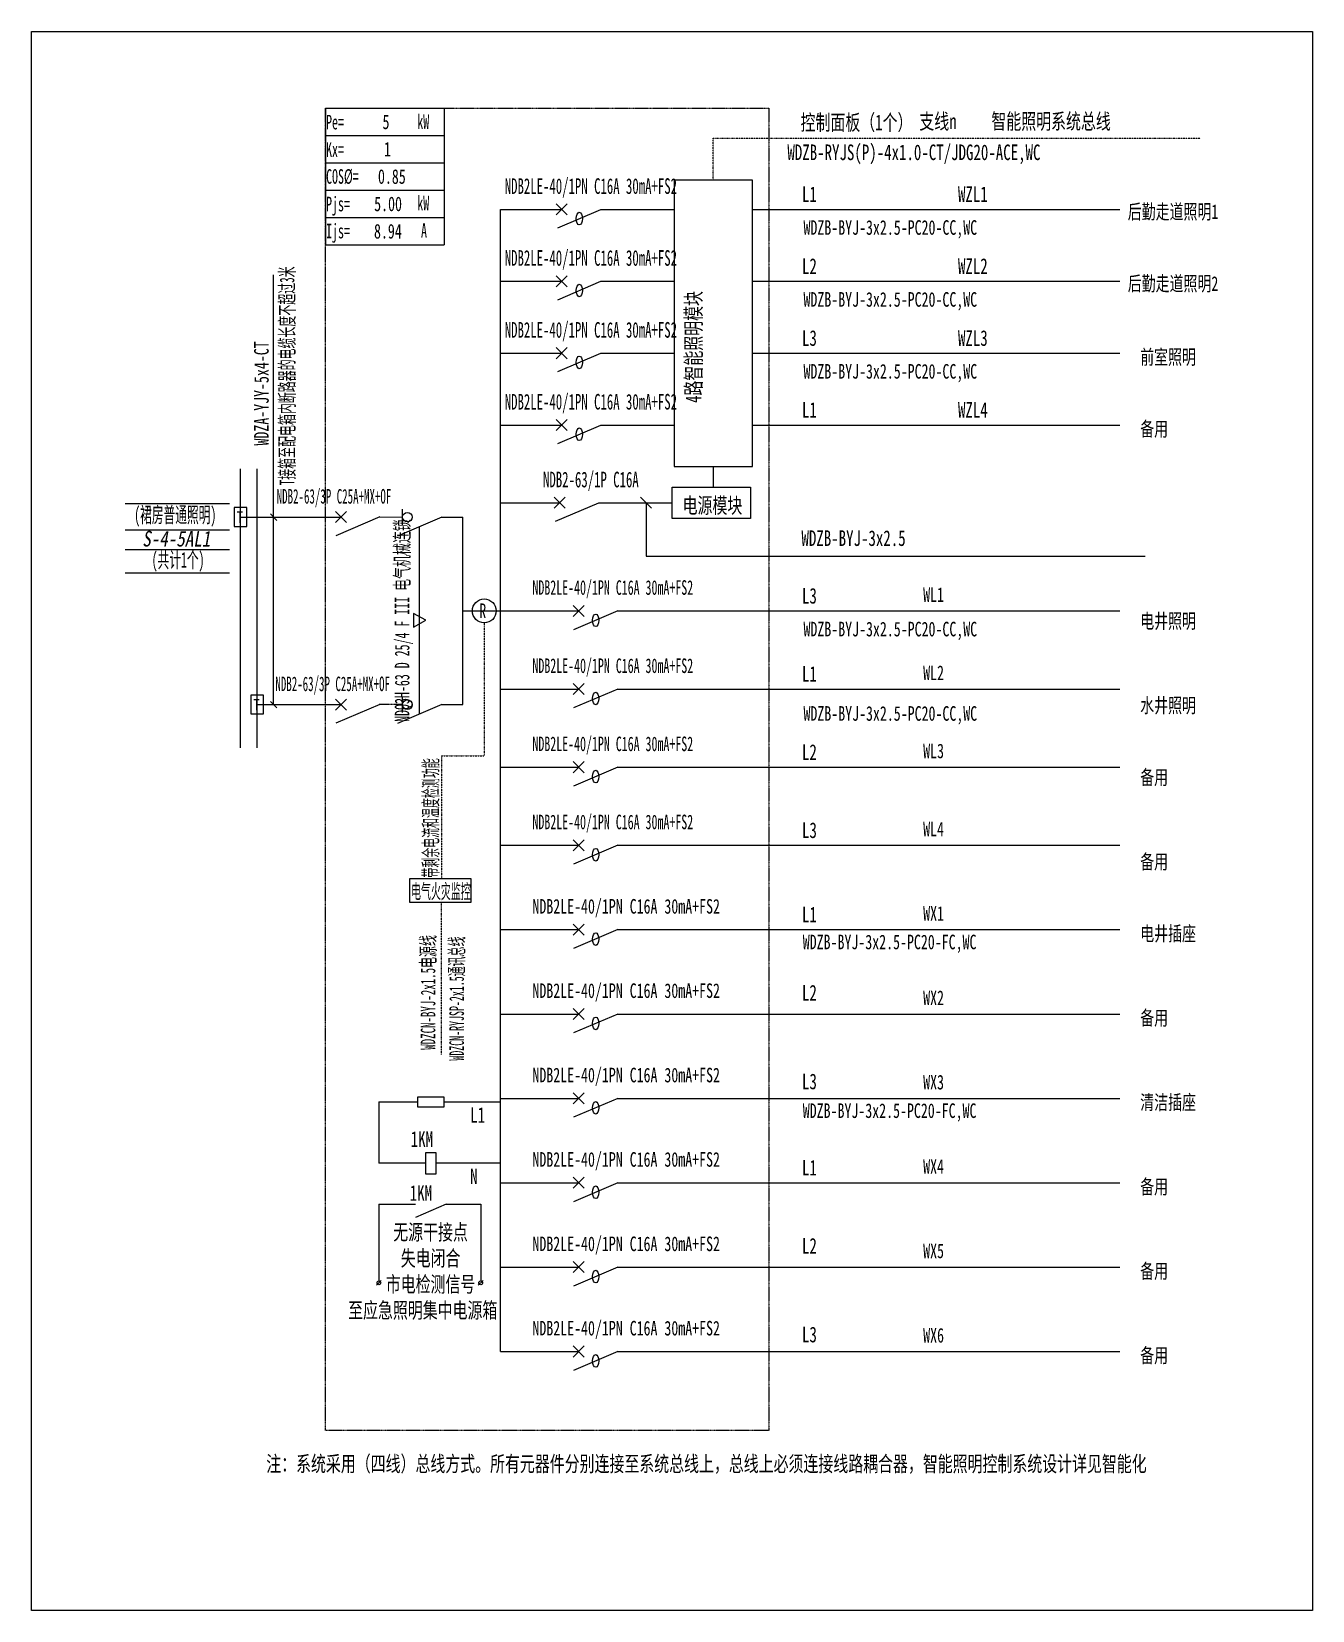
# Model space of a CAD drawing. Extents: x 224950 to 227098, y 310702 to 313351.
import ezdxf
from ezdxf.enums import TextEntityAlignment as Align

# ---------------------------------------------------------------- set-up
doc = ezdxf.new("R2010")
doc.units = 0
doc.header["$MEASUREMENT"] = 0
for name, pattern in [('DASH', [0.35, 0.25, -0.1]), ('DASHDOT', [1, 0.5, -0.25, 0, -0.25]), ('DASHDOT2', [0.5, 0.25, -0.125, 0, -0.125]), ('DASHED', [0.75, 0.5, -0.25])]:
    doc.linetypes.add(name, pattern=pattern)
for name, color, linetype in [('D_E_Eqpm(强电设备)', 100, 'Continuous'), ('D_E_Eqpm（强电设备）', 100, 'Continuous'), ('D_E_Text(强电文字)', 51, 'Continuous'), ('D_E_Text（强电文字）', 51, 'Continuous'), ('D_E_Wire(强电线缆)', 10, 'Continuous'), ('D_E_WireEm（强电应急照明线缆）', 10, 'DASHED'), ('D_E_Wire（强电线缆）', 10, 'Continuous'), ('D_El_Eqpm（弱电设备）', 100, 'Continuous'), ('D_El_Text（弱电文字）', 51, 'Continuous'), ('DQ-漏电火灾', 80, 'Continuous'), ('DQ_Eqpm', 100, 'Continuous'), ('E_E_Eqpm（强电设备）', 100, 'Continuous'), ('E_E_Wire（强电线缆）', 10, 'Continuous'), ('FL04GGFW_E72-配电箱系统图-塔楼部分$0$D_E_Text（强电文字）', 51, 'Continuous'), ('FL09U293_E72-地下室配电箱系统图$0$D_E_Eqpm（强电设备）', 100, 'Continuous'), ('系统图', 220, 'Continuous')]:
    doc.layers.add(name, color=color, linetype=linetype)
doc.styles.add('FL04GGFW_E72-配电箱系统图-塔楼部分$0$电气', font='', dxfattribs={"width": 0.7})
doc.styles.add('电气', font='', dxfattribs={"width": 0.7})
doc.styles.add('电气箱', font='simhei.ttf', dxfattribs={"width": 0.8, "oblique": 10})
doc.styles.get('FL04GGFW_E72-配电箱系统图-塔楼部分$0$电气').set_extended_font_data('SimSun')
doc.styles.get('电气').set_extended_font_data('SimSun')

msp = doc.modelspace()

# ---------------------------------------------------------------- linework, layer by layer
at = {"linetype": 'DASHED'}
for p, q in [((225442.8, 313222.5, 0), (226186.7, 313222.5, 0)), ((225442.8, 311003.5, 0), (225442.8, 313222.5, 0)), ((226186.7, 313222.5, 0), (226186.7, 311003.5, 0)), ((226186.7, 311003.5, 0), (225442.8, 311003.5, 0))]:
    msp.add_line(p, q, dxfattribs=at)
for p, q in [((225106.4, 312558.9, 0), (225281.3, 312558.9, 0)), ((225106.4, 312514.8, 0), (225281.3, 312514.8, 0)), ((225106.4, 312482, 0), (225281.3, 312482, 0)), ((225106.4, 312442.5, 0), (225281.3, 312442.5, 0))]:
    msp.add_line(p, q)
at = {"layer": 'D_E_Eqpm(强电设备)'}
for p, q in [((225459.4, 312526.9, 0), (225478, 312545.4, 0)), ((225478, 312526.9, 0), (225459.4, 312545.4, 0)), ((225459.4, 312212.2, 0), (225478, 312230.8, 0)), ((225478, 312212.2, 0), (225459.4, 312230.8, 0))]:
    msp.add_line(p, q, dxfattribs=at)
at = {"layer": 'D_E_Eqpm（强电设备）'}
for p, q in [((226158.9, 313101.5, 0), (226027.8, 313101.5, 0)), ((226027.8, 313101.5, 0), (226027.8, 312621.2, 0)), ((226158.9, 312621.2, 0), (226158.9, 313101.5, 0)), ((226027.8, 312621.2, 0), (226158.9, 312621.2, 0)), ((226024.3, 312586.5, 0), (226155.5, 312586.5, 0)), ((226024.3, 312534, 0), (226024.3, 312586.5, 0)), ((226155.5, 312586.5, 0), (226155.5, 312534, 0)), ((225637.6, 312536.2, 0), (225563.6, 312504.4, 0)), ((225572, 312523.1, 0), (225572, 312549.3, 0)), ((226155.5, 312534, 0), (226024.3, 312534, 0)), ((225858.2, 312369.6, 0), (225876.7, 312388.1, 0)), ((225876.7, 312369.6, 0), (225858.2, 312388.1, 0)), ((225933, 312378.8, 0), (225859, 312347.1, 0)), ((225610.7, 312363, 0), (225590.5, 312374.6, 0)), ((225590.5, 312374.6, 0), (225590.5, 312351.3, 0)), ((225590.5, 312351.3, 0), (225610.7, 312363, 0)), ((225858.2, 312238.4, 0), (225876.7, 312257, 0)), ((225876.7, 312238.4, 0), (225858.2, 312257, 0)), ((225933, 312247.7, 0), (225859, 312216, 0)), ((225637.6, 312221.5, 0), (225563.6, 312189.8, 0)), ((225572, 312208.4, 0), (225572, 312234.6, 0)), ((225858.2, 312107.3, 0), (225876.7, 312125.9, 0)), ((225876.7, 312107.3, 0), (225858.2, 312125.9, 0)), ((225933, 312116.6, 0), (225859, 312084.9, 0)), ((225858.2, 311976.2, 0), (225876.7, 311994.7, 0)), ((225876.7, 311976.2, 0), (225858.2, 311994.7, 0)), ((225933, 311985.5, 0), (225859, 311953.8, 0)), ((225858.2, 311834.6, 0), (225876.7, 311853.2, 0)), ((225876.7, 311834.6, 0), (225858.2, 311853.2, 0)), ((225933, 311843.9, 0), (225859, 311812.2, 0)), ((225858.2, 311693, 0), (225876.7, 311711.6, 0)), ((225876.7, 311693, 0), (225858.2, 311711.6, 0)), ((225933, 311702.3, 0), (225859, 311670.6, 0)), ((225597.5, 311563.5, 0), (225641.2, 311563.5, 0)), ((225597.5, 311546, 0), (225597.5, 311563.5, 0)), ((225641.2, 311563.5, 0), (225641.2, 311546, 0)), ((225858.2, 311551.5, 0), (225876.7, 311570, 0)), ((225876.7, 311551.5, 0), (225858.2, 311570, 0)), ((225933, 311560.7, 0), (225859, 311529, 0)), ((225641.2, 311546, 0), (225597.5, 311546, 0)), ((225628.1, 311469.4, 0), (225610.6, 311469.4, 0)), ((225610.6, 311469.4, 0), (225610.6, 311434.4, 0)), ((225628.1, 311434.4, 0), (225628.1, 311469.4, 0)), ((225610.6, 311434.4, 0), (225628.1, 311434.4, 0)), ((225858.2, 311409.9, 0), (225876.7, 311428.4, 0)), ((225876.7, 311409.9, 0), (225858.2, 311428.4, 0)), ((225933, 311419.2, 0), (225859, 311387.4, 0)), ((225645.2, 311383, 0), (225593.6, 311360.9, 0)), ((225858.2, 311268.3, 0), (225876.7, 311286.8, 0)), ((225876.7, 311268.3, 0), (225858.2, 311286.8, 0)), ((225933, 311277.6, 0), (225859, 311245.8, 0)), ((225528, 311247.1, 0), (225536.3, 311255.4, 0)), ((225698.8, 311247.1, 0), (225707.1, 311255.4, 0)), ((225858.2, 311126.7, 0), (225876.7, 311145.3, 0)), ((225876.7, 311126.7, 0), (225858.2, 311145.3, 0)), ((225933, 311136, 0), (225859, 311104.3, 0))]:
    msp.add_line(p, q, dxfattribs=at)
at = {"layer": 'D_E_Eqpm（强电设备）', "linetype": 'DASH'}
msp.add_line((225600.6, 312205.6, 0), (225600.6, 312520.3, 0), dxfattribs=at)
at = {"layer": 'D_E_Eqpm（强电设备）'}
for centre, radius in [((225580, 312536.2, 0), 7.97), ((225580, 312221.5, 0), 7.97), ((225532.2, 311251.2, 0), 3.14), ((225703, 311251.2, 0), 3.14)]:
    msp.add_circle(centre, radius, dxfattribs=at)
for centre in [(225868.4, 313037.2, 0), (225868.4, 312916.5, 0), (225868.4, 312795.9, 0), (225868.4, 312675.2, 0), (225896, 312363, 0), (225896, 312231.8, 0), (225896, 312100.7, 0), (225896, 311969.6, 0), (225896, 311828, 0), (225896, 311686.5, 0), (225896, 311544.9, 0), (225896, 311403.3, 0), (225896, 311261.7, 0), (225896, 311120.1, 0)]:
    msp.add_ellipse(centre, major_axis=(0, 10.6), ratio=0.500475, dxfattribs=at)
at = {"layer": 'D_E_Text(强电文字)', "color": 51}
for p, q in [((225355.6, 312221.5, 0), (225355.6, 312942.7, 0)), ((225350.1, 312541.6, 0), (225361, 312530.7, 0)), ((225350.1, 312226.9, 0), (225361, 312216, 0))]:
    msp.add_line(p, q, dxfattribs=at)
at = {"layer": 'D_E_Text（强电文字）'}
for p, q in [((225442.8, 313222.5, 0), (225641.6, 313222.5, 0)), ((225442.8, 313222.5, 0), (225442.8, 312993, 0)), ((225641.6, 313222.5, 0), (225641.6, 312993, 0)), ((225442.8, 313176.6, 0), (225641.6, 313176.6, 0)), ((225442.8, 313130.7, 0), (225641.6, 313130.7, 0)), ((225442.8, 313084.8, 0), (225641.6, 313084.8, 0)), ((225442.8, 313038.9, 0), (225641.6, 313038.9, 0)), ((225442.8, 312993, 0), (225641.6, 312993, 0))]:
    msp.add_line(p, q, dxfattribs=at)
at = {"layer": 'D_E_Wire(强电线缆)'}
for p, q in [((225736.3, 311136, 0), (225736.3, 313052.7, 0)), ((225300.1, 312149.3, 0), (225300.1, 312617.1, 0)), ((225300.1, 312536.2, 0), (225468.7, 312536.2, 0))]:
    msp.add_line(p, q, dxfattribs=at)
at = {"layer": 'D_E_Wire(强电线缆)', "color": 10}
for p, q in [((225736.3, 313052.7, 0), (225839, 313052.7, 0)), ((225904.6, 313052.7, 0), (226027.8, 313052.7, 0)), ((226158.9, 313052.7, 0), (226775.6, 313052.7, 0)), ((225736.3, 312932, 0), (225839, 312932, 0)), ((225904.6, 312932, 0), (226027.8, 312932, 0)), ((226158.9, 312932, 0), (226775.6, 312932, 0)), ((225736.3, 312811.4, 0), (225839, 312811.4, 0)), ((225904.6, 312811.4, 0), (226027.8, 312811.4, 0)), ((226158.9, 312811.4, 0), (226775.6, 312811.4, 0)), ((225736.3, 312690.7, 0), (225839, 312690.7, 0)), ((225904.6, 312690.7, 0), (226027.8, 312690.7, 0)), ((226158.9, 312690.7, 0), (226775.6, 312690.7, 0)), ((225736.3, 312560.2, 0), (225835.6, 312560.2, 0)), ((225901.1, 312560.2, 0), (226024.3, 312560.2, 0)), ((225933, 311985.5, 0), (226147.1, 311985.5, 0)), ((226147.1, 311985.5, 0), (226775.6, 311985.5, 0))]:
    msp.add_line(p, q, dxfattribs=at)
at = {"layer": 'D_E_Wire(强电线缆)', "linetype": 'DASH'}
for p, q in [((225328, 312149.3, 0), (225328, 312617.1, 0)), ((225328, 312221.5, 0), (225468.7, 312221.5, 0))]:
    msp.add_line(p, q, dxfattribs=at)
at = {"layer": 'D_E_WireEm（强电应急照明线缆）'}
msp.add_line((225572, 312221.5, 0), (225532.9, 312221.5, 0), dxfattribs=at)
at = {"layer": 'D_E_Wire（强电线缆）', "linetype": 'DASHDOT2'}
for p, q in [((226093.3, 313172.3, 0), (226910.3, 313172.3, 0)), ((226093.3, 313101.5, 0), (226093.3, 313172.3, 0))]:
    msp.add_line(p, q, dxfattribs=at)
at = {"layer": 'D_E_Wire（强电线缆）'}
for p, q in [((225534, 312536.7, 0), (225572, 312536.2, 0)), ((225637.6, 312536.2, 0), (225673, 312536.2, 0)), ((225673, 312221.5, 0), (225673, 312536.2, 0)), ((225673, 312378.8, 0), (225736.3, 312378.8, 0)), ((225736.3, 312378.8, 0), (225867.4, 312378.8, 0)), ((225933, 312378.8, 0), (226775.6, 312378.8, 0)), ((225736.3, 312247.7, 0), (225867.4, 312247.7, 0)), ((225933, 312247.7, 0), (226775.6, 312247.7, 0)), ((225637.6, 312221.5, 0), (225673, 312221.5, 0)), ((225736.3, 312116.6, 0), (225867.4, 312116.6, 0)), ((225933, 312116.6, 0), (226775.6, 312116.6, 0)), ((225736.3, 311985.5, 0), (225867.4, 311985.5, 0)), ((225736.3, 311843.9, 0), (225867.4, 311843.9, 0)), ((225933, 311843.9, 0), (226775.6, 311843.9, 0)), ((225736.3, 311702.3, 0), (225867.4, 311702.3, 0)), ((225933, 311702.3, 0), (226775.6, 311702.3, 0)), ((225736.3, 311560.7, 0), (225867.4, 311560.7, 0)), ((225933, 311560.7, 0), (226775.6, 311560.7, 0)), ((225736.3, 311419.2, 0), (225867.4, 311419.2, 0)), ((225933, 311419.2, 0), (226775.6, 311419.2, 0)), ((225736.3, 311277.6, 0), (225867.4, 311277.6, 0)), ((225933, 311277.6, 0), (226775.6, 311277.6, 0)), ((225736.3, 311136, 0), (225867.4, 311136, 0)), ((225933, 311136, 0), (226775.6, 311136, 0))]:
    msp.add_line(p, q, dxfattribs=at)
at = {"layer": 'D_E_Wire（强电线缆）', "ltscale": 3.5}
for p, q in [((225532.2, 311554.8, 0), (225597.5, 311554.8, 0)), ((225532.2, 311554.8, 0), (225532.2, 311451.9, 0)), ((225641.2, 311554.8, 0), (225736.3, 311554.8, 0)), ((225610.6, 311451.9, 0), (225532.2, 311451.9, 0)), ((225736.3, 311451.9, 0), (225628.1, 311451.9, 0)), ((225532.2, 311383, 0), (225593.6, 311383, 0)), ((225532.2, 311383, 0), (225532.2, 311254.4, 0)), ((225645.2, 311383, 0), (225703, 311383, 0)), ((225703, 311383, 0), (225703, 311254.4, 0))]:
    msp.add_line(p, q, dxfattribs=at)
at = {"layer": 'D_El_Eqpm（弱电设备）', "color": 3}
for p, q in [((225584.2, 311929.8, 0), (225686.3, 311929.8, 0)), ((225584.2, 311889.7, 0), (225584.2, 311929.8, 0)), ((225686.3, 311929.8, 0), (225686.3, 311889.7, 0)), ((225686.3, 311889.7, 0), (225584.2, 311889.7, 0)), ((225686.3, 311889.7, 0), (225584.2, 311889.7, 0))]:
    msp.add_line(p, q, dxfattribs=at)
at = {"layer": 'DQ-漏电火灾', "linetype": 'DASHDOT', "ltscale": 0.5}
for p, q in [((225709, 312358.8, 0), (225709, 312135.4, 0)), ((225637.4, 312135.4, 0), (225637.4, 311929.8, 0)), ((225637.4, 312135.4, 0), (225709, 312135.4, 0)), ((225637.4, 311634.3, 0), (225637.4, 311889.7, 0))]:
    msp.add_line(p, q, dxfattribs=at)
at = {"layer": 'DQ-漏电火灾', "color": 3}
msp.add_circle((225709, 312378.8, 0), 20, dxfattribs=at)
at = {"layer": 'DQ_Eqpm'}
for p, q in [((225310.6, 312552.2, 0), (225289.6, 312552.2, 0)), ((225289.6, 312552.2, 0), (225289.6, 312520.7, 0)), ((225310.6, 312520.7, 0), (225310.6, 312552.2, 0)), ((225289.6, 312520.7, 0), (225310.6, 312520.7, 0)), ((225338.5, 312237.5, 0), (225317.6, 312237.5, 0)), ((225317.6, 312237.5, 0), (225317.6, 312206.1, 0)), ((225338.5, 312206.1, 0), (225338.5, 312237.5, 0)), ((225317.6, 312206.1, 0), (225338.5, 312206.1, 0))]:
    msp.add_line(p, q, dxfattribs=at)
at = {"layer": 'E_E_Eqpm（强电设备）', "color": 100}
for p, q in [((225829.7, 313043.4, 0), (225848.3, 313061.9, 0)), ((225848.3, 313043.4, 0), (225829.7, 313061.9, 0)), ((225832.2, 313021.7, 0), (225904.6, 313052.7, 0)), ((225829.7, 312922.8, 0), (225848.3, 312941.3, 0)), ((225848.3, 312922.8, 0), (225829.7, 312941.3, 0)), ((225832.2, 312901, 0), (225904.6, 312932, 0)), ((225829.7, 312802.1, 0), (225848.3, 312820.6, 0)), ((225848.3, 312802.1, 0), (225829.7, 312820.6, 0)), ((225832.2, 312780.4, 0), (225904.6, 312811.4, 0)), ((225829.7, 312681.4, 0), (225848.3, 312700, 0)), ((225848.3, 312681.4, 0), (225829.7, 312700, 0)), ((225832.2, 312659.7, 0), (225904.6, 312690.7, 0)), ((225826.3, 312551, 0), (225844.8, 312569.5, 0)), ((225844.8, 312551, 0), (225826.3, 312569.5, 0)), ((225828.8, 312529.2, 0), (225901.1, 312560.2, 0))]:
    msp.add_line(p, q, dxfattribs=at)
at = {"layer": 'E_E_Wire（强电线缆）'}
msp.add_line((226093.3, 312621.2, 0), (226093.3, 312586.5, 0), dxfattribs=at)
at = {"layer": 'FL04GGFW_E72-配电箱系统图-塔楼部分$0$D_E_Text（强电文字）'}
for p, q in [((225989.7, 312551, 0), (225971.1, 312569.5, 0)), ((225980.4, 312560.2, 0), (225980.4, 312470.4, 0)), ((225980.4, 312470.4, 0), (226818.1, 312470.4, 0))]:
    msp.add_line(p, q, dxfattribs=at)
at = {"layer": 'FL09U293_E72-地下室配电箱系统图$0$D_E_Eqpm（强电设备）'}
for p, q in [((225534, 312536.7, 0), (225460.2, 312505, 0)), ((225534, 312222, 0), (225460.2, 312190.3, 0))]:
    msp.add_line(p, q, dxfattribs=at)
at = {"layer": '系统图', "ltscale": 9973.992009}
msp.add_lwpolyline([(224949.5, 313351), (227098.5, 313351), (227098.5, 310701.5), (224949.5, 310701.5)], close=True, dxfattribs=at)

# ---------------------------------------------------------------- texts
at = {"layer": 'D_E_Text(强电文字)', "style": 'FL04GGFW_E72-配电箱系统图-塔楼部分$0$电气', "width": 0.6}
for s, p in [('NDB2LE-40/1PN C16A 30mA+FS2', (225887.9, 313078.6, 0)), ('NDB2LE-40/1PN C16A 30mA+FS2', (225887.9, 312958, 0)), ('NDB2LE-40/1PN C16A 30mA+FS2', (225887.9, 312837.3, 0)), ('NDB2LE-40/1PN C16A 30mA+FS2', (225887.9, 312716.7, 0)), ('NDB2-63/1P C16A', (225887.9, 312586.2, 0))]:
    msp.add_text(s, height=26.223, dxfattribs=at).set_placement(p, align=Align.CENTER)
at = {"layer": 'D_E_Text(强电文字)', "color": 51, "style": 'FL04GGFW_E72-配电箱系统图-塔楼部分$0$电气', "width": 0.7}
for s, p in [('L1', (226242.1, 313064.9, 0)), ('L2', (226242.1, 312944.3, 0)), ('L3', (226242.1, 312823.6, 0)), ('L1', (226242.1, 312703, 0)), ('L3', (226242.1, 312391.1, 0)), ('L1', (226242.1, 312260, 0)), ('L2', (226242.1, 312128.8, 0)), ('L3', (226242.1, 311997.7, 0)), ('L1', (226242.1, 311856.2, 0)), ('L2', (226242.1, 311725, 0)), ('L3', (226242.1, 311576.1, 0)), ('L1', (226242.1, 311431.4, 0)), ('L2', (226242.1, 311300.3, 0)), ('L3', (226242.1, 311151.4, 0))]:
    msp.add_text(s, height=26.22, dxfattribs=at).set_placement(p)
at = {"layer": 'D_E_Text(强电文字)', "style": 'FL04GGFW_E72-配电箱系统图-塔楼部分$0$电气', "width": 0.7}
for s, height, p in [('WZL1', 26.22, (226503.8, 313064.9, 0)), ('WDZB-BYJ-3x2.5-PC20-CC,WC', 24.475, (226244.6, 313010, 0)), ('WZL2', 26.22, (226503.8, 312944.3, 0)), ('WDZB-BYJ-3x2.5-PC20-CC,WC', 24.475, (226244.6, 312889.3, 0)), ('WZL3', 26.22, (226503.8, 312823.6, 0)), ('WDZB-BYJ-3x2.5-PC20-CC,WC', 24.475, (226244.6, 312768.6, 0)), ('WZL4', 26.22, (226503.8, 312703, 0)), ('WDZB-BYJ-3x2.5', 26.223, (226241.2, 312487.8, 0)), ('WDZB-BYJ-3x2.5-PC20-CC,WC', 24.475, (226244.6, 312336.1, 0)), ('WDZB-BYJ-3x2.5-PC20-CC,WC', 24.475, (226244.6, 312194.5, 0)), ('注：系统采用（四线）总线方式。所有元器件分别连接至系统总线上，总线上必须连接线路耦合器，智能照明控制系统设计详见智能化', 26.223, (225343.2, 310934.5, 0))]:
    msp.add_text(s, height=height, dxfattribs=at).set_placement(p)
at = {"layer": 'D_E_Text(强电文字)', "color": 51, "style": '电气'}
for s, width, p in [('T接箱至配电箱内断路器的电缆长度不超过3米', 0.55, (225390.3, 312589.7, 0)), ('WDZA-YJY-5x4-CT', 0.7, (225347.3, 312656.3, 0))]:
    msp.add_text(s, height=24.475, rotation=90, dxfattribs=dict(at, width=width)).set_placement(p)
at = {"layer": 'D_E_Text（强电文字）', "linetype": 'Continuous', "style": '电气', "width": 0.6}
for s, height, p in [('Pe=', 24.48, (225443.6, 313186.8, 0)), ('kW', 24.48, (225596.6, 313187.6, 0)), ('Kx=', 24.48, (225443.6, 313140.8, 0)), ('COS%%C=', 24.48, (225443.6, 313095.6, 0)), ('Pjs=', 24.48, (225443.6, 313049.4, 0)), ('kW', 24.48, (225596.6, 313051, 0)), ('Ijs=', 24.48, (225443.6, 313004, 0)), ('A', 24.5, (225602.9, 313005, 0))]:
    msp.add_text(s, height=height, dxfattribs=at).set_placement(p)
at = {"layer": 'D_E_Text（强电文字）', "style": '电气'}
for s, height, width, p in [('5', 24.5, 0.7, (225538.3, 313187.3, 0)), ('1', 24.5, 0.7, (225540.8, 313141.4, 0)), (' 0.85', 24.48, 0.7, (225519, 313095.5, 0)), ('后勤走道照明1', 24.48, 0.7, (226788.7, 313036.5, 0)), ('后勤走道照明2', 24.48, 0.7, (226788.7, 312915.9, 0)), ('前室照明', 24.48, 0.7, (226809.6, 312792.6, 0)), ('备用', 24.48, 0.7, (226809.6, 312672, 0)), ('电源模块', 26.22, 0.7, (226041.8, 312542.8, 0)), ('NDB2LE-40/1PN C16A 30mA+FS2', 24.475, 0.6, (225789.8, 312405.8, 0)), ('WL1', 24.48, 0.7, (226445.4, 312393.8, 0)), ('电井照明', 24.48, 0.7, (226809.6, 312349.6, 0)), ('NDB2LE-40/1PN C16A 30mA+FS2', 24.475, 0.6, (225789.8, 312274.6, 0)), ('WL2', 24.48, 0.7, (226445.4, 312262.7, 0)), ('水井照明', 24.48, 0.7, (226809.6, 312208, 0)), ('NDB2LE-40/1PN C16A 30mA+FS2', 24.475, 0.6, (225789.8, 312143.5, 0)), ('WL3', 24.48, 0.7, (226445.4, 312131.6, 0)), ('备用', 24.48, 0.7, (226809.6, 312087.4, 0)), ('NDB2LE-40/1PN C16A 30mA+FS2', 24.475, 0.6, (225789.8, 312012.4, 0)), ('WL4', 24.48, 0.7, (226445.4, 312000.5, 0)), ('备用', 24.48, 0.7, (226809.6, 311945.8, 0)), ('NDB2LE-40/1PN C16A 30mA+FS2', 24.475, 0.7, (225789.8, 311870.8, 0)), ('WX1', 24.48, 0.7, (226445.4, 311858.9, 0)), ('电井插座', 24.48, 0.7, (226809.6, 311825.1, 0)), ('WDZB-BYJ-3x2.5-PC20-FC,WC', 24.475, 0.7, (226243.4, 311811, 0)), ('NDB2LE-40/1PN C16A 30mA+FS2', 24.475, 0.7, (225789.8, 311729.3, 0)), ('WX2', 24.48, 0.7, (226445.4, 311717.3, 0)), ('备用', 24.48, 0.7, (226809.6, 311683.6, 0)), ('NDB2LE-40/1PN C16A 30mA+FS2', 24.475, 0.7, (225789.8, 311587.7, 0)), ('WX3', 24.48, 0.7, (226445.4, 311575.8, 0)), ('清洁插座', 24.48, 0.7, (226809.6, 311542, 0)), ('WDZB-BYJ-3x2.5-PC20-FC,WC', 24.475, 0.7, (226243.4, 311527.9, 0)), ('NDB2LE-40/1PN C16A 30mA+FS2', 24.475, 0.7, (225789.8, 311446.1, 0)), ('WX4', 24.48, 0.7, (226445.4, 311434.2, 0)), ('备用', 24.48, 0.7, (226809.6, 311400.4, 0)), ('NDB2LE-40/1PN C16A 30mA+FS2', 24.475, 0.7, (225789.8, 311304.5, 0)), ('WX5', 24.48, 0.7, (226445.4, 311292.6, 0)), ('备用', 24.48, 0.7, (226809.6, 311258.8, 0)), ('NDB2LE-40/1PN C16A 30mA+FS2', 24.475, 0.7, (225789.8, 311162.9, 0)), ('WX6', 24.48, 0.7, (226445.4, 311151, 0)), ('备用', 24.48, 0.7, (226809.6, 311117.2, 0))]:
    msp.add_text(s, height=height, dxfattribs=dict(at, width=width)).set_placement(p)
at = {"layer": 'D_E_Text（强电文字）', "color": 200, "style": '电气', "width": 0.7}
for s, p in [('5.00', (225524.3, 313049.6, 0)), ('8.94', (225524, 313003.7, 0))]:
    msp.add_text(s, height=24.48, dxfattribs=at).set_placement(p)
at = {"layer": 'D_E_Text（强电文字）', "style": '电气'}
for s, height, width, p in [('NDB2-63/3P C25A+MX+OF', 24.475, 0.55, (225456.9, 312569.1, 0)), ('(裙房普通照明)', 26.22, 0.55, (225190.6, 312538.6, 0)), ('(共计1个)', 26.22, 0.55, (225195.3, 312462.9, 0)), ('NDB2-63/3P C25A+MX+OF', 24.475, 0.55, (225454.7, 312254.4, 0)), ('电气火灾监控', 24.48, 0.5, (225636.2, 311908.8, 0))]:
    msp.add_text(s, height=height, dxfattribs=dict(at, width=width)).set_placement(p, align=Align.MIDDLE)
at = {"layer": 'D_E_Text（强电文字）', "style": '电气箱', "oblique": 10, "width": 0.8}
msp.add_text('S-4-5AL1', height=26.22, dxfattribs=at).set_placement((225192.2, 312500, 0), align=Align.MIDDLE)
at = {"layer": 'D_E_Text（强电文字）', "style": '电气', "width": 0.6}
msp.add_text('NDQ3H-63 D 25/4 F III 电气机械连锁', height=24.475, rotation=90, dxfattribs=at).set_placement((225572.3, 312362.6, 0), align=Align.MIDDLE)
at = {"layer": 'D_E_Text（强电文字）', "color": 51, "style": '电气', "width": 0.7}
for s, height, p in [('L1', 26.22, (225685.3, 311519.8, 0)), ('1KM', 26.22, (225585.6, 311479.4, 0)), ('N', 26.2, (225685.3, 311416.9, 0)), ('1KM', 26.22, (225584, 311388.9, 0))]:
    msp.add_text(s, height=height, dxfattribs=at).set_placement(p)
for s, p in [('无源干接点', (225618.9, 311336.3, 0)), ('失电闭合', (225618.9, 311292.6, 0)), ('市电检测信号', (225618.9, 311248.9, 0)), ('至应急照明集中电源箱', (225605.8, 311205.2, 0))]:
    msp.add_text(s, height=26.22, dxfattribs=at).set_placement(p, align=Align.MIDDLE_CENTER)
at = {"layer": 'D_El_Text（弱电文字）', "color": 1, "style": '电气', "width": 0.5}
msp.add_text('带剩余电流和温度检测功能', height=24.475, rotation=90, dxfattribs=at).set_placement((225631.3, 311931.2, 0))
at = {"layer": 'D_El_Text（弱电文字）', "style": '电气'}
for s, width, p in [('WDZCN-BYJ-2x1.5电源线', 0.55, (225626.9, 311642.3, 0)), ('WDZCN-RYJSP-2x1.5通讯总线', 0.5, (225674.9, 311624.1, 0))]:
    msp.add_text(s, height=24.475, rotation=90, dxfattribs=dict(at, width=width)).set_placement(p)
at = {"layer": 'DQ-漏电火灾', "color": 50, "style": '电气', "width": 0.7}
msp.add_text('R', height=24.5, dxfattribs=at).set_placement((225700.6, 312366.8, 0))
at = {"layer": 'DQ_Eqpm', "color": 51, "style": '电气', "width": 0.8}
for p in [(225293.7, 312526.6, 0), (225321.6, 312211.9, 0)]:
    msp.add_text('T', height=19.2, dxfattribs=at).set_placement(p)
at = {"layer": 'FL04GGFW_E72-配电箱系统图-塔楼部分$0$D_E_Text（强电文字）', "style": 'FL04GGFW_E72-配电箱系统图-塔楼部分$0$电气', "width": 0.7}
for s, height, p in [('控制面板（1个）', 26.22, (226239.7, 313185.5, 0)), ('支线n', 26.22, (226439, 313187.3, 0)), ('智能照明系统总线', 26.22, (226559.9, 313187.3, 0)), ('WDZB-RYJS(P)-4x1.0-CT/JDG20-ACE,WC', 26.223, (226217.6, 313135.3, 0))]:
    msp.add_text(s, height=height, dxfattribs=at).set_placement(p)
msp.add_text('4路智能照明模块', height=26.22, rotation=90, dxfattribs=at).set_placement((226073.2, 312727.8, 0))

doc.saveas('drawing.dxf')
